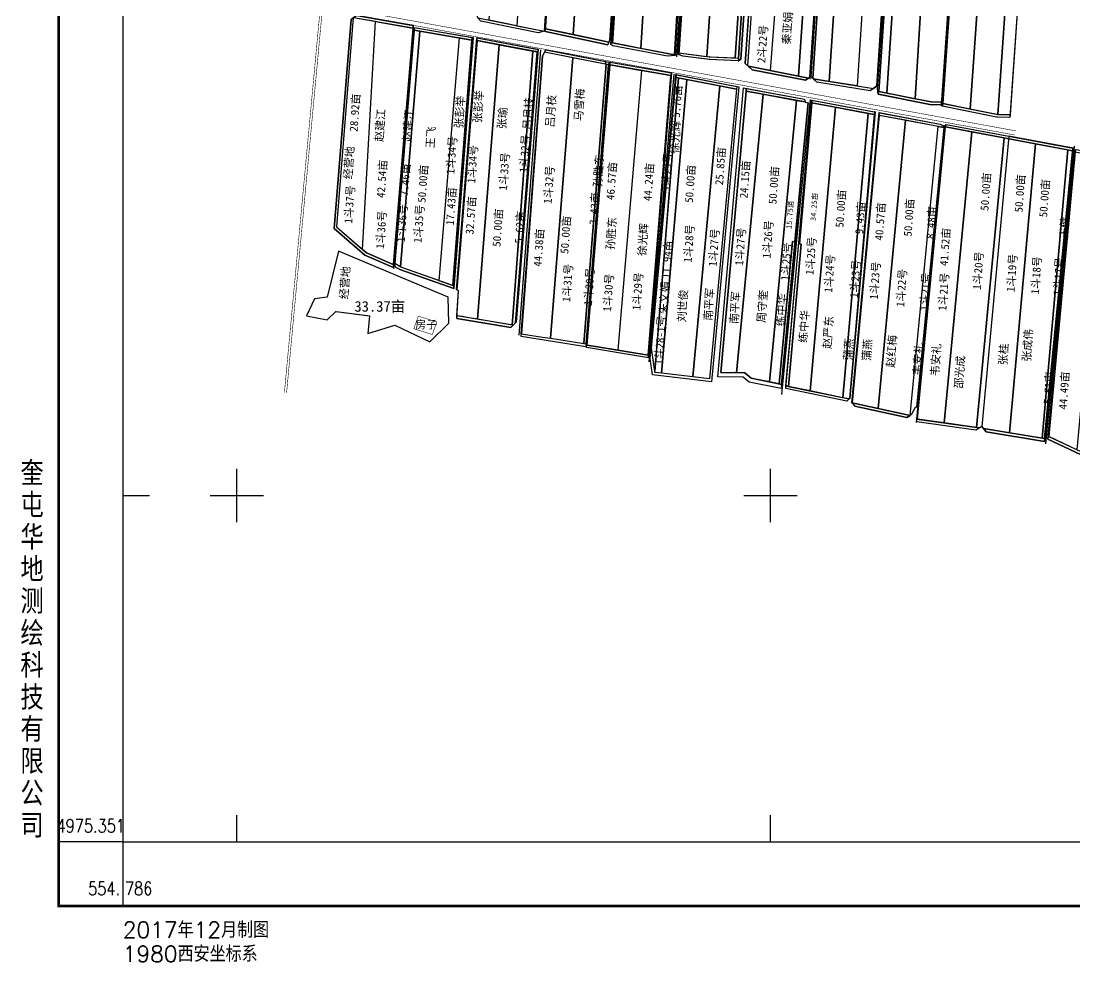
# Model space of a CAD drawing. Extents: x 554595 to 560908, y 4975051 to 4981577.
# Drawn here: x 554595 to 556571, y 4975126 to 4976889 of the extents above; entities that cross this region are included whole.
import ezdxf
from ezdxf.enums import TextEntityAlignment as Align

# ---------------------------------------------------------------- set-up
doc = ezdxf.new("R2010")
doc.units = 0
doc.header["$LTSCALE"] = 10
for name, color, linetype in [('2020.3.23', 7, 'CONTINUOUS'), ('2021新职工', 7, 'CONTINUOUS'), ('2022nian', 7, 'CONTINUOUS'), ('MJZJ', 4, 'CONTINUOUS'), ('TK', 7, 'CONTINUOUS'), ('出地桩', 2, 'CONTINUOUS'), ('地块名称', 7, 'CONTINUOUS'), ('地物地貌', 7, 'CONTINUOUS'), ('扣减林带', 3, 'CONTINUOUS'), ('承包户', 7, 'CONTINUOUS'), ('测地框', 7, 'CONTINUOUS'), ('经营地', 5, 'CONTINUOUS'), ('经营地面积', 5, 'CONTINUOUS'), ('路林渠', 7, 'CONTINUOUS'), ('身份地', 1, 'CONTINUOUS'), ('身份地面积', 1, 'CONTINUOUS'), ('４－５', 5, 'CONTINUOUS')]:
    doc.layers.add(name, color=color, linetype=linetype)
doc.styles.add('HZ', font='rs.shx', dxfattribs={"width": 0.8, "bigfont": 'hztxt.shx'})
doc.styles.add('宋体', font='SimSun.ttf')
doc.styles.add('等线体', font='SIMHEI.TTF')

msp = doc.modelspace()

# ---------------------------------------------------------------- linework, layer by layer
at = {"layer": '2020.3.23', "color": 3, "linetype": 'Continuous', "flags": 128}
for points, elevation in [([(555524.8, 4976880.4), (555473, 4976890.9), (555513.9, 4977525.3), (555565.8, 4977515.9)], 294.1), ([(555885.7, 4976218.6), (555854.3, 4976222.3), (555905.1, 4976767.7), (555936.1, 4976761.6)], 295.1), ([(555936.2, 4976230.1), (555907.3, 4976230.3), (555954.3, 4976757.8), (555986.1, 4976751.9)], 295.1)]:
    msp.add_lwpolyline(points, close=True, dxfattribs=dict(at, elevation=elevation))
at = {"layer": '2021新职工', "color": 4, "linetype": 'Continuous', "flags": 128}
for points in [[(555880.9, 4976822.9), (555885.8, 4976822.2), (555886.8, 4976822.2), (555934, 4976820), (555975.5, 4977442.2), (555922.9, 4977451.2)], [(556110.3, 4976775.8), (556087.6, 4976779.5), (556080.2, 4976780.7), (556079.3, 4976781.5), (556121.1, 4977416.1), (556151.9, 4977410.5)], [(555515.7, 4976319.5), (555450.7, 4976330.5), (555491.7, 4976844.7), (555554.6, 4976832.9)], [(555650.3, 4976284.6), (555654.6, 4976284), (555696.6, 4976807.3), (555692.3, 4976808.1)], [(555714.2, 4976272.5), (555656.7, 4976282), (555699.4, 4976807), (555758.6, 4976796.6)], [(556202.2, 4976162.9), (556253.3, 4976703.2), (556204.1, 4976712.4), (556153, 4976173.4)]]:
    msp.add_lwpolyline(points, close=True, dxfattribs=at)
for points, elevation in [([(556095.5, 4977421.4), (556116.5, 4977417.8), (556073.7, 4976784.3), (556071.2, 4976782.3), (556052.6, 4976786)], 294.5), ([(556271.5, 4976743.6), (556218.3, 4976754.2), (556260.4, 4977391.9), (556310.4, 4977382.5)], 294.5), ([(556419.3, 4977362.5), (556470.8, 4977353.2), (556426, 4976713.8), (556424.3, 4976713.8), (556374.6, 4976724)], 294.6), ([(556470.8, 4977353.2), (556540.8, 4977340.4), (556540.8, 4977340.4), (556528.6, 4977164), (556528.6, 4977164), (556501.4, 4977160.9), (556500.8, 4977155.6), (556482.8, 4977156.5), (556482.4, 4977153.7), (556478, 4977153.7), (556464.7, 4976959.8), (556466.3, 4976959.3), (556449.1, 4976713.2), (556426, 4976713.8)], 294.6), ([(556147.9, 4976181.4), (556147.4, 4976180.9), (556135.9, 4976183.3), (556183.4, 4976716.1), (556194.7, 4976714)], 295.2)]:
    msp.add_lwpolyline(points, close=True, dxfattribs=dict(at, elevation=elevation))
at = {"layer": '2022nian', "color": 3, "linetype": 'Continuous', "flags": 128}
for points in [[(555934, 4976820), (555940, 4976819.7), (555981.4, 4977441.2), (555975.5, 4977442.2)], [(556240.8, 4977394.3), (556203.8, 4977401.1), (556162.4, 4976767.5), (556192.9, 4976762.6), (556199.7, 4976767.5)], [(556314.4, 4976691.8), (556253.3, 4976703.2), (556202.2, 4976162.9), (556261.7, 4976150), (556261.9, 4976150.1)]]:
    msp.add_lwpolyline(points, close=True, dxfattribs=at)
for points, elevation in [([(556218.3, 4976754.2), (556203.3, 4976757.2), (556245.4, 4977394.7), (556260.4, 4977391.9)], 294.5), ([(555999.7, 4976796.4), (555958.6, 4976804.5), (555957.6, 4976805.4), (555975.6, 4977063.9), (556020.3, 4977063.7)], 294.5), ([(555795.9, 4976229), (555783, 4976230.5), (555827.9, 4976782.7), (555843.5, 4976779.7)], 295.1)]:
    msp.add_lwpolyline(points, close=True, dxfattribs=dict(at, elevation=elevation))
at = {"layer": '2022nian', "color": 1, "linetype": 'Continuous', "flags": 128}
msp.add_lwpolyline([(555692.3, 4976808.1), (555690.4, 4976808.4), (555629.8, 4976820.3), (555587.5, 4976294.6), (555650.3, 4976284.6)], close=True, dxfattribs=at)
at = {"layer": 'TK', "linetype": 'Continuous'}
for p, q in [((555000, 4975950), (555000, 4976050)), ((556000, 4975950), (556000, 4976050)), ((554786, 4976000), (554836, 4976000)), ((554950, 4976000), (555050, 4976000)), ((555950, 4976000), (556050, 4976000)), ((555000, 4975351), (555000, 4975401)), ((556000, 4975351), (556000, 4975401)), ((554786, 4975351), (554666, 4975351)), ((554786, 4975351), (554786, 4975231))]:
    msp.add_line(p, q, dxfattribs=at)
at = {"layer": 'TK', "linetype": 'Continuous', "const_width": 5, "flags": 128}
msp.add_lwpolyline([(554666, 4975231), (560906, 4975231), (560906, 4981471), (554666, 4981471)], close=True, dxfattribs=at)
at = {"layer": 'TK', "linetype": 'Continuous', "flags": 128}
msp.add_lwpolyline([(554786, 4975351), (560786, 4975351), (560786, 4981351), (554786, 4981351)], close=True, dxfattribs=at)
at = {"layer": '出地桩', "color": 2, "linetype": 'Continuous', "flags": 128}
for points, elevation in [([(555617.6, 4977506.6), (555617.9, 4977511.5), (555618.9, 4977511.3), (555577.6, 4976870.6), (555576.6, 4976870.3)], 294.1), ([(556118.4, 4977420.2), (556121.6, 4977419.6), (556121.1, 4977416.1), (556079.3, 4976781.5), (556076.4, 4976784.2)], 294.5), ([(556366.7, 4977372.1), (556367.7, 4977371.9), (556323.1, 4976734.5), (556322.7, 4976729.5), (556321.7, 4976729.7)], 294.6), ([(555331.4, 4976877.3), (555332.5, 4976877.1), (555331.9, 4976872.1), (555295.9, 4976435), (555295.6, 4976435.2)], 294.6), ([(555440.3, 4976853.5), (555440.3, 4976853.5), (555441, 4976858.4), (555442.6, 4976858.1), (555406.8, 4976393), (555404.9, 4976393.7)], 294.6), ([(555411.6, 4976386), (555412.4, 4976385.4), (555450, 4976852.5), (555450.4, 4976857.5), (555449.5, 4976857.7)], 294.9), ([(555776.3, 4976276), (555777, 4976275.9), (555823.7, 4976788.6), (555822.8, 4976788.8)], 295.1), ([(556147.9, 4976181.4), (556148.6, 4976182.2), (556196.1, 4976718.9), (556195.2, 4976719.1), (556194.7, 4976714)], 295.2), ([(556204.1, 4976712.4), (556204.5, 4976717.4), (556203.6, 4976717.5), (556152.5, 4976174), (556153, 4976173.4)], 295.1), ([(556274, 4976165.7), (556275, 4976165.9), (556326, 4976691.9), (556325.2, 4976692.3), (556324.9, 4976689.9)], 295.1), ([(556328, 4976690.7), (556329.4, 4976695.5), (556327.2, 4976692.4), (556274.7, 4976143.2), (556275.7, 4976143.1)], 295.1), ([(556567, 4976651), (556567.8, 4976650.8), (556514.4, 4976106.6), (556513.4, 4976106.7)], 295.1), ([(556521.6, 4976110.4), (556520.6, 4976110.8), (556570.6, 4976647.7), (556571.8, 4976648.2), (556571.3, 4976644)], 295.4)]:
    msp.add_lwpolyline(points, close=True, dxfattribs=dict(at, elevation=elevation))
for points in [[(555577.8, 4976869.5), (555619.5, 4977512)], [(555863.9, 4977466.2), (555824.1, 4976822.1)], [(556074.7, 4976780.5), (556117.7, 4977422.4)], [(556320.9, 4976729.6), (556366.1, 4977377.4)], [(555293.5, 4976427.1), (555294, 4976425.6), (555331.2, 4976879.9)], [(555450, 4976852.5), (555412.4, 4976385.4)], [(555450, 4976852.5), (555412.4, 4976385.4)], [(555563.9, 4976836.2), (555564.8, 4976836.1), (555523.5, 4976324.9), (555522.2, 4976323.6), (555563, 4976831.3)], [(555568.9, 4976835.3), (555528.2, 4976300.3)], [(555818.8, 4976789.8), (555772, 4976250.8)], [(556021.6, 4976189.2), (556075.1, 4976742.4)], [(556326.7, 4976693.8), (556273, 4976136.8)], [(556515.9, 4976097), (556570.2, 4976654.6)]]:
    msp.add_lwpolyline(points, dxfattribs=at)
for points in [[(555940, 4976819.7), (555939.7, 4976814.7), (555940.1, 4976814.7), (555944.8, 4976817.6), (555986.7, 4977445.3), (555981.9, 4977446.2), (555981.4, 4977441.2)], [(555293.1, 4976432.8), (555294, 4976432.4), (555330.9, 4976880.7), (555329.9, 4976880.9), (555329.5, 4976875.9)], [(555533.4, 4976303.2), (555532.8, 4976303.2), (555572.5, 4976823.2), (555573, 4976824.1)], [(555770.6, 4976263.1), (555771.6, 4976263), (555814.6, 4976791.9), (555813.8, 4976792), (555813.2, 4976787.1)]]:
    msp.add_lwpolyline(points, close=True, dxfattribs=at)
at = {"layer": '地块名称', "color": 2, "linetype": 'Continuous', "flags": 128}
for points, elevation in [([(555870.9, 4977465.6), (555828.2, 4976826.3)], 294.4), ([(555820.2, 4976826), (555835.8, 4977089)], 294), ([(555957.6, 4976805.4), (555975.6, 4977063.9)], 294.5)]:
    msp.add_lwpolyline(points, dxfattribs=dict(at, elevation=elevation))
at = {"layer": '地块名称', "color": 4, "linetype": 'Continuous', "flags": 128}
for points in [[(555886.8, 4976822.2), (555885.8, 4976822.2)], [(555434.8, 4976333.2), (555422, 4976335.4), (555412.3, 4976337), (555415, 4976383.3), (555412.4, 4976385.4)]]:
    msp.add_lwpolyline(points, dxfattribs=at)
at = {"layer": '地块名称', "color": 4, "linetype": 'Continuous', "elevation": 294.5, "flags": 128}
msp.add_lwpolyline([(556052.6, 4976786), (555977.6, 4976800.8)], dxfattribs=at)
at = {"layer": '地物地貌', "linetype": 'Continuous', "const_width": 1, "flags": 128}
msp.add_lwpolyline([(555340, 4976336.1), (555374.7, 4976325.3), (555366.2, 4976301.7), (555331.5, 4976312.5)], close=True, dxfattribs=at)
at = {"layer": '扣减林带', "color": 3, "linetype": 'Continuous'}
for p, q in [((556153, 4976173.4, 295.1), (556158.3, 4976167.2, 295.1)), ((556261.7, 4976150, 295.1), (556153, 4976173.4, 295.1)), ((556158.3, 4976167.2, 295.1), (556255.4, 4976146.3, 295.1)), ((556255.4, 4976146.3, 295.1), (556261.7, 4976150, 295.1))]:
    msp.add_line(p, q, dxfattribs=at)
at = {"layer": '扣减林带', "color": 2, "linetype": 'Continuous', "flags": 128}
for points, elevation in [([(555869.9, 4977465.8), (555827.2, 4976826.7)], 294.4), ([(555821.2, 4976825.8), (555837.1, 4977094.9)], 294), ([(555952.9, 4976809.6), (555970.6, 4977064.3)], 294.5)]:
    msp.add_lwpolyline(points, dxfattribs=dict(at, elevation=elevation))
at = {"layer": '扣减林带', "color": 3, "linetype": 'Continuous', "flags": 128}
for points in [[(555218.4, 4976895.3), (555223.9, 4976899.4), (555329.9, 4976880.9), (555329.5, 4976875.9)], [(555213.9, 4976892), (555217.9, 4976894.9), (555186.6, 4976503.6), (555242.7, 4976454.7), (555293.1, 4976432.8), (555294, 4976432.4), (555293.5, 4976427.1), (555240, 4976450.4), (555182.3, 4976500.7)], [(555450, 4976852.5), (555450.4, 4976857.5), (555563.9, 4976836.2), (555563.4, 4976831.2)], [(555576.7, 4976830.7), (555579.2, 4976835.3), (555691.2, 4976813.4), (555690.4, 4976808.4)], [(555940, 4976819.7), (555939.7, 4976814.7), (555885.3, 4976817.2), (555835.8, 4976823.3), (555828.2, 4976826.3), (555828.4, 4976829.3), (555885.8, 4976822.2)], [(555691.2, 4976813.4), (555697, 4976812.3), (555696.6, 4976807.3), (555690.4, 4976808.4)], [(555699.4, 4976807), (555699.8, 4976812), (555813.8, 4976792), (555813.2, 4976787.1)], [(555954.3, 4976757.8), (555954.6, 4976762.8), (556064, 4976742.7), (556065, 4976737.5)], [(555770.6, 4976263.1), (555771.6, 4976263), (555771.2, 4976258), (555655.3, 4976277.2), (555655.7, 4976282.2), (555656.7, 4976282)]]:
    msp.add_lwpolyline(points, close=True, dxfattribs=at)
for points, elevation in [([(555575.9, 4976870.1), (555564.8, 4976867.3), (555457, 4976889), (555451.3, 4976895), (555451.3, 4976895.3)], 294.1), ([(555331.9, 4976872.1), (555332.5, 4976877.1), (555441, 4976858.4), (555440.2, 4976853.5)], 294.6), ([(555697.1, 4976849.6), (555695.5, 4976844.8), (555578.1, 4976869.8), (555578.4, 4976874.8)], 294), ([(555821.2, 4976825.8), (555821.2, 4976824.6), (555807.2, 4976823.4), (555704.4, 4976842.9), (555701.1, 4976845.4), (555701.3, 4976848.2), (555707.3, 4976847.5), (555820.2, 4976826)], 294), ([(556071.2, 4976782.3), (556065.9, 4976778.3), (555965.9, 4976798), (555958.6, 4976804.5)], 294.5), ([(555823.3, 4976783.6), (555823.7, 4976788.6), (555937.1, 4976766.5), (555936.1, 4976761.6)], 295.1), ([(556192.9, 4976762.6), (556187.1, 4976758.5), (556086.8, 4976774.5), (556080.2, 4976780.7)], 294.5), ([(555949.8, 4976763.7), (555954.6, 4976762.8), (555954.3, 4976757.8), (555907.3, 4976230.3), (555952, 4976229.9), (555963.6, 4976220), (556018.5, 4976208.8), (556021, 4976208.6), (556020.2, 4976200.3), (555960, 4976212.5), (555949, 4976221.9), (555901.6, 4976222.4)], 295.1), ([(556320.5, 4976737.2), (556320.2, 4976732.2), (556301.7, 4976732.4), (556202.8, 4976752.2), (556203.3, 4976757.2), (556301, 4976737.7)], 294.5), ([(556070.7, 4976736), (556069.8, 4976736.2), (556045.1, 4976475.6), (556041.2, 4976475.9), (556016.1, 4976209.3), (556017.9, 4976209), (556018.5, 4976208.8), (556021, 4976208.6)], 295.1), ([(556077.9, 4976740.8), (556077.4, 4976735.8), (556073.2, 4976684.8), (556054.4, 4976471.6), (556057.8, 4976471.2), (556034, 4976204.3), (556029.1, 4976205.3)], 295.2), ([(556077.4, 4976735.8), (556077.9, 4976740.8), (556195.2, 4976719.1), (556194.7, 4976714)], 295.2), ([(556449.1, 4976713.2), (556448.8, 4976708.2), (556423.7, 4976708.8), (556322.7, 4976729.5), (556323.1, 4976734.5), (556426, 4976713.8)], 294.6), ([(556204.1, 4976712.4), (556204.5, 4976717.4), (556318.2, 4976696.2), (556325.2, 4976692.3), (556324.9, 4976689.9)], 295.1), ([(556328, 4976690.7), (556329.4, 4976695.5), (556567, 4976651), (556566.4, 4976646)], 295.1), ([(556523.8, 4976109.3), (556520.6, 4976110.8), (556520.2, 4976105.5), (556581.4, 4976076.8), (556604.2, 4976078.3), (556640.1, 4976082.7), (556690.7, 4976625.2), (556686.1, 4976626.2), (556685.3, 4976621.2), (556635.7, 4976087.2), (556582.3, 4976081.8)], 295.4), ([(555295.9, 4976435), (555295.6, 4976435.2), (555295.4, 4976433.1), (555296.6, 4976428.7), (555305.3, 4976423.4), (555406.4, 4976387.8), (555406.8, 4976393), (555404.9, 4976393.7), (555307.5, 4976427.9)], 294.6), ([(555412.3, 4976337), (555412, 4976332), (555513.4, 4976314.8), (555517.7, 4976319.1)], 294.9), ([(556029.1, 4976205.3), (556030.1, 4976205.1), (556147.4, 4976180.9), (556143.4, 4976176.7), (556028.7, 4976200.3)], 295.2), ([(556391.9, 4976126.6), (556384.9, 4976122.5), (556274.2, 4976138.2), (556274.7, 4976143.2)], 295.1), ([(556513.4, 4976106.7), (556514.4, 4976106.6), (556513.9, 4976101.5), (556404.1, 4976119.5), (556399.2, 4976125.4)], 295.1)]:
    msp.add_lwpolyline(points, close=True, dxfattribs=dict(at, elevation=elevation))
for points, elevation in [([(555777, 4976275.9), (555776.3, 4976276)], 295.1), ([(556520.6, 4976110.8), (556521.6, 4976110.4)], 295.4)]:
    msp.add_lwpolyline(points, dxfattribs=dict(at, elevation=elevation))
at = {"layer": '测地框', "color": 7, "linetype": 'Continuous'}
for p, q in [((555532.5, 4976298.2), (555572.5, 4976823.2)), ((555655.3, 4976277.2), (555698.8, 4976812.2)), ((555771.2, 4976258), (555814.6, 4976791.9)), ((555654.2, 4976278.8), (555532.5, 4976298.2))]:
    msp.add_line(p, q, dxfattribs=at)
at = {"layer": '测地框', "color": 7, "linetype": 'Continuous', "flags": 128}
for points, elevation in [([(555490.5, 4977534.6), (555618.9, 4977511.3), (555577.6, 4976870.6), (555564.8, 4976867.3), (555457, 4976889), (555451.3, 4976895), (555449.8, 4976903.1)], 294.1), ([(555620, 4977512), (555729, 4977491.9), (555707.8, 4977170.8), (555660.9, 4977174.2), (555658, 4977127.4), (555661.8, 4977123), (555660.6, 4977098.2), (555661.7, 4977098.1), (555661.3, 4977073.9), (555677.1, 4977070), (555712.8, 4977068.6), (555698.6, 4976853.6), (555695.5, 4976844.8), (555578.1, 4976869.8)], 294), ([(555744.1, 4977490.4), (555842.1, 4977471.9), (555855.2, 4977466.9), (555838.2, 4977212.2), (555806.7, 4977215.4), (555801.9, 4977151.3), (555797.8, 4977151.3), (555794.6, 4977102.4), (555837.1, 4977094.9), (555821.2, 4976824.6), (555807.2, 4976823.4), (555704.4, 4976842.9), (555701.1, 4976845.4)], 294), ([(555869.9, 4977465.8), (555986.7, 4977445.3), (555944.8, 4976817.6), (555940.1, 4976814.7), (555886.1, 4976817.1), (555835.8, 4976823.3), (555827.2, 4976826.7)], 294.4), ([(555869.9, 4977465.8), (555986.7, 4977445.3), (555944.8, 4976817.6), (555940.1, 4976814.7), (555886.1, 4976817.1), (555835.8, 4976823.3), (555827.2, 4976826.7)], 294.4), ([(556020.7, 4977439.4), (556004.7, 4977442.2), (556001.4, 4977437.1), (555982.5, 4977152), (555986.5, 4977151.3), (555986.4, 4977146.8), (555993.4, 4977143.9), (556020.5, 4977139.6), (556023.8, 4977120.8), (556020.2, 4977069.7), (555971, 4977070.3), (555952.9, 4976809.6), (555965.9, 4976798), (556065.9, 4976778.3), (556073.7, 4976784.3), (556116.8, 4977422.8)], 294.5), ([(556118.4, 4977420.2), (556124.3, 4977419.1), (556124.8, 4977420.5), (556241.1, 4977399.4), (556199.7, 4976767.5), (556187.1, 4976758.5), (556086.8, 4976774.5), (556076.4, 4976784.2)], 294.5), ([(556367.1, 4977377.1), (556541.2, 4977345.4), (556528.6, 4977164), (556501.4, 4977160.9), (556500.8, 4977155.6), (556482.8, 4977156.5), (556482.4, 4977153.7), (556478, 4977153.7), (556464.7, 4976959.8), (556466.3, 4976959.3), (556448.8, 4976708.2), (556423.7, 4976708.8), (556321.7, 4976729.7)], 294.6), ([(555331.4, 4976877.3), (555442.6, 4976858.1), (555406.4, 4976387.8), (555305.3, 4976423.4), (555296.6, 4976428.7), (555295.4, 4976433.1)], 294.6), ([(555449.5, 4976857.7), (555564.8, 4976836.1), (555523.5, 4976324.9), (555513.4, 4976314.8), (555412, 4976332), (555415, 4976383.3), (555411.6, 4976386)], 294.9), ([(555822.8, 4976788.8), (555940.7, 4976765.8), (555889.3, 4976213.2), (555779, 4976226), (555774.5, 4976256)], 295.1), ([(555949.8, 4976763.7), (556064, 4976742.7), (556065, 4976737), (556070.7, 4976736), (556020.2, 4976200.3), (555960, 4976212.5), (555949, 4976221.9), (555901.6, 4976222.4)], 295.1), ([(556076.8, 4976741), (556194.7, 4976719.2), (556196.1, 4976718.9), (556148.6, 4976182.2), (556143.4, 4976176.7), (556028.7, 4976200.3)], 295.2), ([(556203.6, 4976717.6), (556318.2, 4976696.2), (556326, 4976691.9), (556275, 4976165.9), (556271.5, 4976165.1), (556264, 4976151.4), (556255.4, 4976146.3), (556158.3, 4976167.2), (556152.5, 4976174)], 295.1), ([(556329.4, 4976695.5), (556447.1, 4976673.6), (556396.2, 4976129.1), (556384.9, 4976122.5), (556274.2, 4976138.2), (556327.2, 4976692.4)], 295.1), ([(556570.6, 4976647.7), (556573.1, 4976648.7), (556690.7, 4976625.2), (556640.1, 4976082.7), (556604.2, 4976078.3), (556581.4, 4976076.8), (556520.2, 4976105.5)], 295.4)]:
    msp.add_lwpolyline(points, close=True, dxfattribs=dict(at, elevation=elevation))
for points in [[(555330.9, 4976880.7), (555223.9, 4976899.4), (555213.9, 4976892), (555182.3, 4976500.7), (555240, 4976450.4), (555293.5, 4976427.1)], [(555579.2, 4976835.3), (555697, 4976812.3), (555654.2, 4976278.8), (555532.5, 4976298.2), (555572.5, 4976823.2)], [(555698.8, 4976812.2), (555814.6, 4976791.9), (555771.2, 4976258), (555655.3, 4976277.2)], [(556567.8, 4976650.8), (556447.1, 4976673.6), (556396.2, 4976129.1), (556404.1, 4976119.5), (556513.9, 4976101.5)]]:
    msp.add_lwpolyline(points, close=True, dxfattribs=at)
for points, elevation in [([(555564.8, 4976867.3), (555457, 4976889)], 294.1), ([(555578.1, 4976869.8), (555695.5, 4976844.8)], 294), ([(556202, 4976752.4), (556301.7, 4976732.4)], 294.5), ([(556425.4, 4976708.8), (556423.7, 4976708.8), (556321.7, 4976729.7)], 294.6)]:
    msp.add_lwpolyline(points, dxfattribs=dict(at, elevation=elevation))
at = {"layer": '经营地', "color": 5, "linetype": 'Continuous', "elevation": 294, "flags": 128}
msp.add_lwpolyline([(555703.7, 4976847.9), (555702.5, 4976848.1), (555745.2, 4977484.7), (555746.1, 4977484.6)], close=True, dxfattribs=at)
at = {"layer": '经营地', "color": 5, "linetype": 'Continuous', "flags": 128}
for points in [[(555235.6, 4976460.9), (555259.7, 4976888.1), (555218.4, 4976895.3), (555217.9, 4976894.9), (555186.6, 4976503.6), (555216.2, 4976477.8)], [(555699.4, 4976807), (555813.2, 4976787.1), (555770.6, 4976263.1), (555656.7, 4976282)], [(555245.3, 4976303.5), (555296.1, 4976319), (555361.7, 4976288.2), (555397.4, 4976323.3), (555396.2, 4976371.7), (555190.2, 4976457.9), (555168.9, 4976372), (555145.4, 4976368.4), (555130.6, 4976336.7), (555169.4, 4976329.3), (555185.5, 4976345.1), (555248.6, 4976337)]]:
    msp.add_lwpolyline(points, close=True, dxfattribs=at)
at = {"layer": '经营地', "color": 5, "linetype": 'Continuous', "const_width": 1, "flags": 128}
msp.add_lwpolyline([(555190.2, 4976457.9), (555396.2, 4976371.7), (555397.4, 4976323.3), (555361.7, 4976288.2), (555296.1, 4976319), (555245.3, 4976303.5), (555248.6, 4976337), (555185.5, 4976345.1), (555169.4, 4976329.3), (555130.6, 4976336.7), (555145.4, 4976368.4), (555168.9, 4976372)], close=True, dxfattribs=at)
at = {"layer": '路林渠', "color": 4, "linetype": 'Continuous', "const_width": 1, "flags": 128}
for points, elevation in [([(555220, 4977597.8), (555089, 4976193.4)], 295.1), ([(555160.2, 4976912.2), (555093.1, 4976192.9)], 295.2)]:
    msp.add_lwpolyline(points, dxfattribs=dict(at, elevation=elevation))
for points in [[(555161, 4976920.1), (556459.6, 4976683.4)], [(555160.2, 4976912.2), (556457.7, 4976675.7)]]:
    msp.add_lwpolyline(points, dxfattribs=at)
at = {"layer": '身份地', "color": 1, "linetype": 'Continuous', "flags": 128}
for points, elevation in [([(555617.6, 4977506.5), (555565.8, 4977515.9), (555524.8, 4976880.4), (555575.9, 4976870.1), (555576.6, 4976870.3)], 294.1), ([(555671.8, 4977497.3), (555728.7, 4977486.8), (555708, 4977174.1), (555655.1, 4977177.9), (555651.8, 4977125.3), (555655.7, 4977120.9), (555654.3, 4977092.8), (555655.6, 4977092.7), (555655.2, 4977069.3), (555676.3, 4977064.1), (555712.4, 4977062.6), (555698.6, 4976853.6), (555697.1, 4976849.6), (555630.3, 4976863.8)], 294), ([(555757.1, 4976838), (555732.5, 4976842.6), (555710.2, 4976846.9), (555707.3, 4976847.5), (555703.7, 4976847.9), (555746.1, 4977484.6), (555796.2, 4977475.5)], 294), ([(555820.2, 4976826), (555757.1, 4976838), (555796.2, 4977475.5), (555853, 4977464.8), (555854, 4977464.6), (555837.6, 4977218.3), (555801.2, 4977222), (555796.4, 4977157.3), (555792.2, 4977157.3), (555788.3, 4977097.4), (555835.8, 4977089)], 294), ([(556052.6, 4976786), (555958.6, 4976804.5), (555957.6, 4976805.4), (555975.6, 4977063.9), (556025.8, 4977063.6), (556029.8, 4977121.1), (556025.7, 4977144.9), (555995.1, 4977149.7), (555992.5, 4977150.8), (555992.6, 4977156.3), (555982.9, 4977158), (556001.4, 4977437.1), (556095.5, 4977421.4)], 294.5), ([(555999.7, 4976796.4), (556052.6, 4976786), (556095.5, 4977421.4), (556040.6, 4977430.6), (556023.6, 4977145.2), (556025.7, 4977144.9), (556029.8, 4977121.1), (556025.8, 4977063.6), (556020.3, 4977063.7), (555999.7, 4976796.4)], 294.5), ([(556242.8, 4977400.2), (556365.2, 4977377.4), (556320.2, 4976732.2), (556301.7, 4976732.4), (556202, 4976752.4), (556200.6, 4976762.1), (556219.2, 4977032.1), (556218.2, 4977032.5), (556234.7, 4977275.1), (556234.2, 4977276.3)], 294.5), ([(556310.4, 4977382.5), (556245.4, 4977394.7), (556203.3, 4976757.2), (556210.6, 4976755.8), (556271.5, 4976743.6)], 294.5), ([(556320.5, 4976737.2), (556301, 4976737.7), (556271.5, 4976743.6), (556310.4, 4977382.5), (556364.8, 4977372.4)], 294.5), ([(556367.7, 4977371.9), (556419.3, 4977362.5), (556374.6, 4976724), (556323.1, 4976734.5)], 294.6), ([(555331.9, 4976872.1), (555440.3, 4976853.5), (555404.9, 4976393.7), (555307.5, 4976427.9), (555295.9, 4976435)], 294.6), ([(555905.1, 4976767.7), (555854.3, 4976222.3), (555795.9, 4976229), (555843.5, 4976779.7)], 295.1), ([(556016.1, 4976209.3), (555998.1, 4976213), (556048.6, 4976740.5), (556065, 4976737.5), (556065, 4976737), (556069.8, 4976736.2), (556045.1, 4976475.6), (556041.2, 4976475.9)], 295.1), ([(556074.4, 4976196), (556034, 4976204.3), (556057.8, 4976471.2), (556054.4, 4976471.6), (556077.4, 4976735.8), (556121.8, 4976727.5)], 295.2), ([(556135.9, 4976183.3), (556074.4, 4976196), (556121.8, 4976727.5), (556183.4, 4976716.1)], 295.2), ([(556183.4, 4976716.1), (556194.7, 4976714), (556147.9, 4976181.4), (556147.4, 4976180.9), (556135.9, 4976183.3)], 295.2), ([(556314.4, 4976691.8), (556324.9, 4976689.9), (556274, 4976165.7), (556271.5, 4976165.1), (556264, 4976151.4), (556261.9, 4976150.1)], 295.1), ([(556328, 4976690.7), (556377.8, 4976681.4), (556325.6, 4976136), (556275.7, 4976143.1)], 295.1), ([(556377.8, 4976681.4), (556438, 4976670.1), (556386.1, 4976127.4), (556325.6, 4976136)], 295.1), ([(556438, 4976670.1), (556496.7, 4976659.1), (556448.4, 4976117.3), (556399.2, 4976125.4), (556396.2, 4976129.1), (556391.9, 4976126.6), (556386.1, 4976127.4)], 295.1), ([(556496.7, 4976659.1), (556557.3, 4976647.7), (556509.2, 4976107.4), (556448.4, 4976117.3)], 295.1), ([(556557.3, 4976647.7), (556566.4, 4976646), (556513.4, 4976106.7), (556509.2, 4976107.4)], 295.1), ([(556571.3, 4976644), (556625.1, 4976633.3), (556574.1, 4976085.7), (556521.6, 4976110.4)], 295.4)]:
    msp.add_lwpolyline(points, close=True, dxfattribs=dict(at, elevation=elevation))
for points in [[(555828.4, 4976829.3), (555832.3, 4976828.8), (555836.6, 4976828.3), (555842, 4976827.6), (555874.3, 4976823.6), (555880.9, 4976822.9), (555922.9, 4977451.2), (555870.5, 4977460.2)], [(556162.4, 4976767.5), (556110.3, 4976775.8), (556151.9, 4977410.5), (556203.8, 4977401.1)], [(555378.7, 4976402.9), (555404.9, 4976393.7), (555440.2, 4976853.5), (555416.6, 4976857.5)], [(555450.7, 4976330.5), (555412.3, 4976337), (555415, 4976383.3), (555412.4, 4976385.4), (555450, 4976852.5), (555491.7, 4976844.7)], [(555522.2, 4976323.6), (555517.7, 4976319.1), (555515.7, 4976319.5), (555554.6, 4976832.9), (555563, 4976831.3)], [(555629.8, 4976820.3), (555576.7, 4976830.7), (555572.5, 4976823.2), (555533.4, 4976303.2), (555572.7, 4976296.9), (555587.5, 4976294.6)], [(555714.2, 4976272.5), (555656.7, 4976282), (555699.4, 4976807), (555758.6, 4976796.6)]]:
    msp.add_lwpolyline(points, close=True, dxfattribs=at)
for points, elevation in [([(555783.1, 4976232.2), (555777, 4976275.9), (555823.3, 4976783.6), (555843.5, 4976779.7), (555795.9, 4976229), (555783.4, 4976230.5)], 295.1), ([(556021, 4976208.6), (556070.7, 4976736)], 295.1), ([(556056.9, 4976506.6), (556057.3, 4976506.5)], 295.2), ([(556016.1, 4976209.3), (556041.2, 4976475.9)], 295.1)]:
    msp.add_lwpolyline(points, dxfattribs=dict(at, elevation=elevation))
msp.add_lwpolyline([(556047.4, 4976507.6), (556047.5, 4976507.6)], dxfattribs=at)
at = {"layer": '４－５', "color": 2, "linetype": 'Continuous', "flags": 128}
for points, elevation in [([(555619.7, 4977507), (555671.8, 4977497.3), (555630.3, 4976863.8), (555578.4, 4976874.8)], 294), ([(555783, 4976232.8), (555777, 4976275.9), (555823.3, 4976783.6), (555827.9, 4976782.7)], 295.1), ([(555998.1, 4976213), (555975.6, 4976217.5), (555963.6, 4976220), (555952, 4976229.9), (555936.2, 4976230.1), (555986.1, 4976751.9), (556026, 4976744.6), (556048.6, 4976740.5)], 295.1)]:
    msp.add_lwpolyline(points, close=True, dxfattribs=dict(at, elevation=elevation))
for points in [[(555293.1, 4976432.8), (555242.7, 4976454.7), (555235.6, 4976460.9), (555259.7, 4976888.1), (555329.5, 4976875.9)], [(555306.7, 4976428.4), (555295.9, 4976435), (555331.9, 4976872.1), (555343.1, 4976870.2)], [(555378.7, 4976402.9), (555307.5, 4976427.9), (555306.7, 4976428.4), (555343.1, 4976870.2), (555416.6, 4976857.5)], [(555699.4, 4976807), (555699.8, 4976812), (555698.8, 4976812.1), (555655.7, 4976282.2), (555656.7, 4976282)], [(555770.6, 4976263.1), (555813.2, 4976787.1), (555758.6, 4976796.6), (555714.2, 4976272.5)]]:
    msp.add_lwpolyline(points, close=True, dxfattribs=at)

# ---------------------------------------------------------------- texts
at = {"layer": '2020.3.23', "color": 3, "linetype": 'Continuous', "style": '宋体'}
for s, p in [('25.85亩', (555905.6, 4976617.4, -295.2)), ('24.15亩', (555951.6, 4976592.7, -295.2))]:
    msp.add_text(s, height=15, rotation=86, dxfattribs=at).set_placement(p, align=Align.MIDDLE)
for p in [(555890.1, 4976327.2, 293.8), (555938.8, 4976321, 293.8)]:
    msp.add_text('南平军 ', height=15, rotation=86, dxfattribs=at).set_placement(p)
at = {"layer": '2021新职工', "color": 4, "linetype": 'Continuous', "style": '宋体'}
for s, p in [('张瑜', (555503.5, 4976686.2, 293.8)), ('蒲燕', (556152.5, 4976253, 293.8)), ('蒲燕', (556187.3, 4976252, 293.8))]:
    msp.add_text(s, height=15, rotation=86, dxfattribs=at).set_placement(p)
for s, p in [('孙胜东', (555677.2, 4976608.8, -295.2)), ('46.57亩', (555701.6, 4976589.7, -295.2)), ('3.43亩', (555669.3, 4976537.6, -295.2)), ('9.43亩', (556167.7, 4976520.4)), ('40.57亩', (556205.1, 4976513.7)), ('50.00亩', (555488.3, 4976501.9, -590.2)), ('孙胜东', (555700.9, 4976491.2, -295.2))]:
    msp.add_text(s, height=15, rotation=86, dxfattribs=at).set_placement(p, align=Align.MIDDLE)
at = {"layer": '2022nian', "color": 1, "linetype": 'Continuous', "style": '宋体'}
msp.add_text('马雪梅', height=15, rotation=86, dxfattribs=at).set_placement((555647, 4976701, 293.8))
at = {"layer": '2022nian', "color": 3, "linetype": 'Continuous', "style": '宋体'}
for s, p in [('50.00亩', (556259, 4976521.1)), ('11.94亩', (555806, 4976442.5, -295.2))]:
    msp.add_text(s, height=15, rotation=86, dxfattribs=at).set_placement(p, align=Align.MIDDLE)
at = {"layer": '2022nian', "color": 1, "linetype": 'Continuous', "style": '宋体'}
msp.add_text('50.00亩', height=15, rotation=86, dxfattribs=at).set_placement((555615.5, 4976488.7, -590.2), align=Align.MIDDLE)
at = {"layer": '2022nian', "color": 3, "linetype": 'Continuous', "style": '宋体'}
for s, p in [('朱文娟', (555806.4, 4976339.4, 293.8)), ('赵红梅', (556232.4, 4976239.3, 293.8))]:
    msp.add_text(s, height=15, rotation=86, dxfattribs=at).set_placement(p)
at = {"layer": 'MJZJ', "color": 5, "linetype": 'Continuous', "style": '宋体'}
msp.add_text('33.37亩', height=20, dxfattribs=at).set_placement((555267.9, 4976354.9), align=Align.MIDDLE)
at = {"layer": 'TK', "linetype": 'Continuous', "style": '等线体', "width": 0.8}
for s, p in [('奎', (554616, 4976011)), ('屯', (554616, 4975951)), ('华', (554616, 4975891)), ('地', (554616, 4975831)), ('测', (554616, 4975771)), ('绘', (554616, 4975711)), ('科', (554616, 4975651)), ('技', (554616, 4975591)), ('有', (554616, 4975531)), ('限', (554616, 4975471)), ('公', (554616, 4975411)), ('司', (554616, 4975351))]:
    msp.add_text(s, height=40, dxfattribs=at).set_placement(p, align=Align.BOTTOM_CENTER)
at = {"layer": 'TK', "linetype": 'Continuous', "style": 'HZ', "width": 0.8}
msp.add_text('4975.351', height=25, dxfattribs=at).set_placement((554726, 4975381), align=Align.MIDDLE)
msp.add_text('554.', height=25, dxfattribs=at).set_placement((554781, 4975263.5), align=Align.MIDDLE_RIGHT)
msp.add_text('786', height=25, dxfattribs=at).set_placement((554790, 4975263.5), align=Align.MIDDLE_LEFT)
at = {"layer": 'TK', "linetype": 'Continuous', "style": 'HZ'}
for s, p in [('2017年12月制图', (554786, 4975186)), ('1980西安坐标系', (554786, 4975141))]:
    msp.add_text(s, height=30, dxfattribs=at).set_placement(p, align=Align.MIDDLE_LEFT)
at = {"layer": '地块名称', "color": 7, "linetype": 'Continuous', "style": '宋体'}
for s, p in [('2斗22号', (555990.2, 4976809.9, 293.8)), ('1斗34号', (555407.4, 4976601.7, 294.6)), ('1斗32号', (555544.2, 4976604.6)), ('1斗34号', (555446.5, 4976584.8)), ('1斗33号', (555506.1, 4976571.2)), ('1斗32号', (555589.8, 4976546.2)), ('1斗37号', (555215.9, 4976509.3)), ('1斗28号', (555852.2, 4976436, 293.8)), ('1斗27号', (555899.1, 4976428.5, 295.1)), ('1斗27号', (555948.6, 4976430.2, 293.8)), ('1斗25号', (556034.3, 4976402.4, 295.1)), ('1斗25号', (556080.7, 4976412.9, 293.8)), ('1斗24号', (556115.6, 4976379.8, 293.8)), ('1斗20号', (556394.4, 4976385.2, 293.8)), ('1斗19号', (556457.5, 4976380.9, 293.8)), ('1斗18号', (556503.2, 4976376.6, 293.8)), ('1斗17号', (556544.8, 4976374.6, 293.8)), ('1斗31号', (555624.5, 4976362.2, 293.8)), ('1斗30号', (555665.3, 4976355.2, 293.8)), ('1斗23号', (556163.8, 4976370, 293.8)), ('1斗23号', (556201, 4976366.7, 293.8)), ('1斗22号', (556250.6, 4976352.9, 293.8)), ('1斗21号', (556294.8, 4976345.7, 293.8)), ('1斗21号', (556329.6, 4976345.7, 293.8)), ('1斗28-1号', (555797.3, 4976244.7, 295.1))]:
    msp.add_text(s, height=15, rotation=86, dxfattribs=at).set_placement(p)
at = {"layer": '地块名称', "color": 1, "linetype": 'Continuous', "style": '宋体'}
msp.add_text('房子', height=15, dxfattribs=at).set_placement((555354.8, 4976321), align=Align.MIDDLE)
at = {"layer": '承包户', "color": 1, "linetype": 'Continuous', "style": '宋体'}
for s, p in [('秦亚娟', (556037.1, 4976844.7, 293.8)), ('张彭举', (555422.9, 4976687.4, 293.8)), ('张彭举', (555457.9, 4976697.5, 293.8)), ('吕月枝', (555551.2, 4976684.8, 293.8)), ('吕月枝', (555593.7, 4976689.4, 293.8)), ('王健', (556557.2, 4976481.3, 293.8)), ('刘世俊', (555840.6, 4976324.4, 293.8)), ('练中华', (556026.2, 4976316.4, 295.1)), ('练中华', (556068.2, 4976285.9, 293.8)), ('赵严东', (556113.4, 4976274.7, 293.8)), ('张成伟', (556487.5, 4976250.4, 293.8)), ('韦安礼', (556282, 4976224.5, 293.8)), ('韦安礼', (556315.4, 4976223.2, 293.8)), ('张桂', (556442.8, 4976243.8, 293.8)), ('邵光成', (556359.9, 4976200.2, 293.8))]:
    msp.add_text(s, height=15, rotation=86, dxfattribs=at).set_placement(p)
at = {"layer": '经营地', "color": 5, "linetype": 'Continuous', "style": '宋体'}
for p in [(555215.3, 4976592.4, 293.8), (555207.7, 4976367.6, 293.8)]:
    msp.add_text('经营地', height=15, rotation=86, dxfattribs=at).set_placement(p)
at = {"layer": '经营地面积', "color": 5, "linetype": 'Continuous', "style": '宋体'}
msp.add_text('28.92亩', height=15, rotation=86, dxfattribs=at).set_placement((555226, 4976681.5, 293.8))
at = {"layer": '身份地面积', "color": 1, "linetype": 'Continuous', "style": '宋体'}
for s, p in [('50.00亩', (555849, 4976584.3, -295.2)), ('50.00亩', (556402.9, 4976569.5)), ('50.00亩', (556466.9, 4976566.3)), ('50.00亩', (556513, 4976557.2)), ('17.43亩', (555400.9, 4976542.3)), ('50.00亩', (556131.2, 4976537.8)), ('32.57亩', (555437.8, 4976525, -590.2)), ('5.62亩', (555529.7, 4976502.7, -590.2)), ('8.48亩', (556300.9, 4976511.6)), ('44.38亩', (555565.3, 4976464.6, -590.2)), ('41.52亩', (556326.8, 4976466)), ('5.51亩', (556520.8, 4976202)), ('44.49亩', (556549.9, 4976197))]:
    msp.add_text(s, height=15, rotation=86, dxfattribs=at).set_placement(p, align=Align.MIDDLE)
for s, p in [('15.75亩', (556039.5, 4976499.3)), ('34.25亩', (556084.8, 4976514.2))]:
    msp.add_text(s, height=10, rotation=86, dxfattribs=at).set_placement(p)
at = {"layer": '４－５', "color": 2, "linetype": 'Continuous', "style": '宋体'}
for s, p in [('5.76亩', (555824.4, 4976738.8, -0.1)), ('徐光辉', (555821.3, 4976671.9, -0.1)), ('42.54亩', (555271.3, 4976593.6)), ('44.24亩', (555771.2, 4976587.6, -295.2)), ('7.46亩', (555314.7, 4976592.1)), ('50.00亩', (555347.9, 4976584.4)), ('50.00亩', (556005.7, 4976581.7, -295.2)), ('徐光辉', (555760.6, 4976479.6, -295.2))]:
    msp.add_text(s, height=15, rotation=86, dxfattribs=at).set_placement(p, align=Align.MIDDLE)
for s, p in [('赵建江', (555273.7, 4976662.5, 293.8)), ('赵建江', (555326, 4976662.4)), ('王飞', (555369.4, 4976650.4, 293.8)), ('1斗35号', (555346, 4976473)), ('1斗26号', (556000.2, 4976443.8, 293.8)), ('周守奎', (555990, 4976323.3, 293.8))]:
    msp.add_text(s, height=15, rotation=86, dxfattribs=at).set_placement(p)
at = {"layer": '４－５', "color": 7, "linetype": 'Continuous', "style": '宋体'}
for s, p in [('1斗29号', (555810.7, 4976570.7, 295.1)), ('1斗36号', (555314.3, 4976474.3)), ('1斗36号', (555275.5, 4976461.8)), ('1斗30号', (555701.1, 4976344, 293.8)), ('1斗29号', (555756, 4976346.6, 293.8))]:
    msp.add_text(s, height=15, rotation=86, dxfattribs=at).set_placement(p)

doc.saveas('drawing.dxf')
